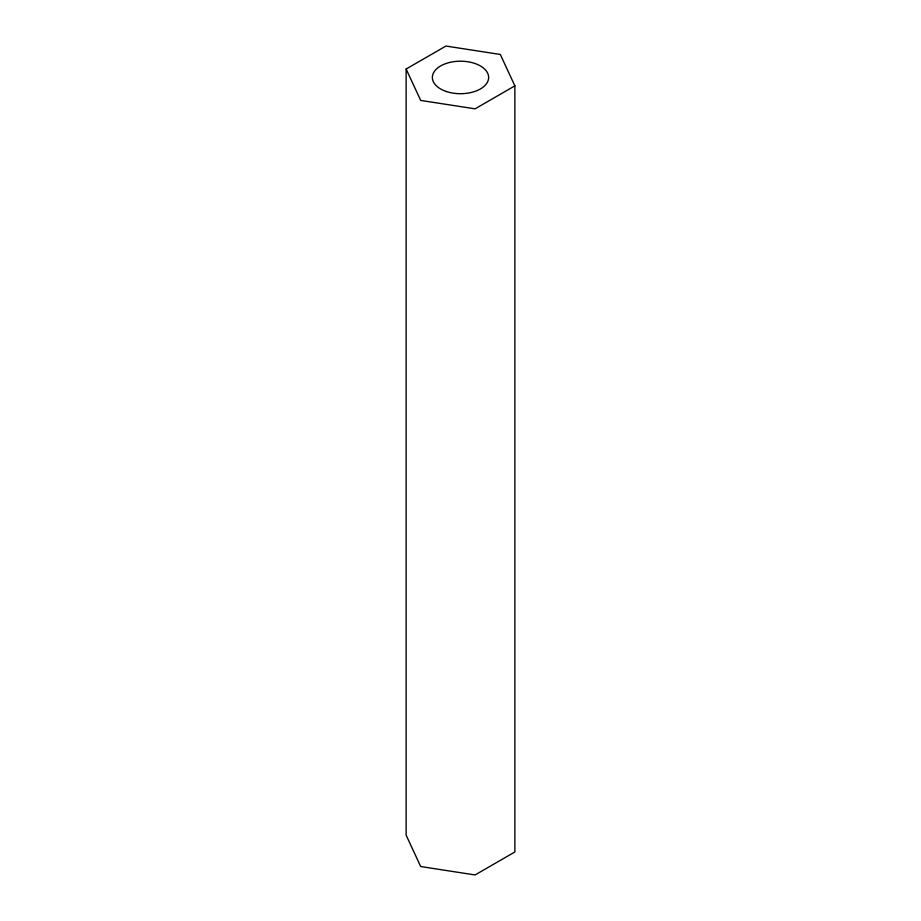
<?xml version="1.0" encoding="UTF-8"?>
<svg xmlns="http://www.w3.org/2000/svg" width="921" height="921" viewBox="0 0 921 921"><rect width="100%" height="100%" fill="white"/><g stroke="black" fill="none" stroke-linecap="round" stroke-linejoin="round"><path stroke-width="1.38" d="M406.126 69.029L445.925 46.05L500.31 54.466L514.874 85.86L514.874 851.971L475.075 874.95L420.69 866.534L406.126 835.14L406.126 69.029L420.69 100.424L475.075 108.839L514.874 85.86M446.42 91.524A28.148 16.256 0 0 0 488.648 77.445A28.148 16.256 0 0 0 446.42 63.376A28.148 16.256 0 0 0 446.42 91.524"/></g></svg>
